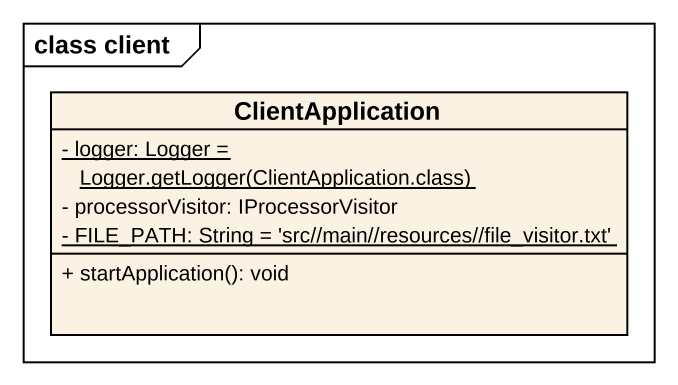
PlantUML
@startuml
mainframe class client
hide circle
hide empty members
skinparam classAttributeIconSize 0
class ClientApplication {
  {static} {field} - logger: Logger = Logger.getLogger(ClientApplication.class)
  - processorVisitor: IProcessorVisitor
  {static} - FILE_PATH: String = 'src~//main~//resources~//file_visitor.txt'
  + startApplication(): void
}
@enduml
